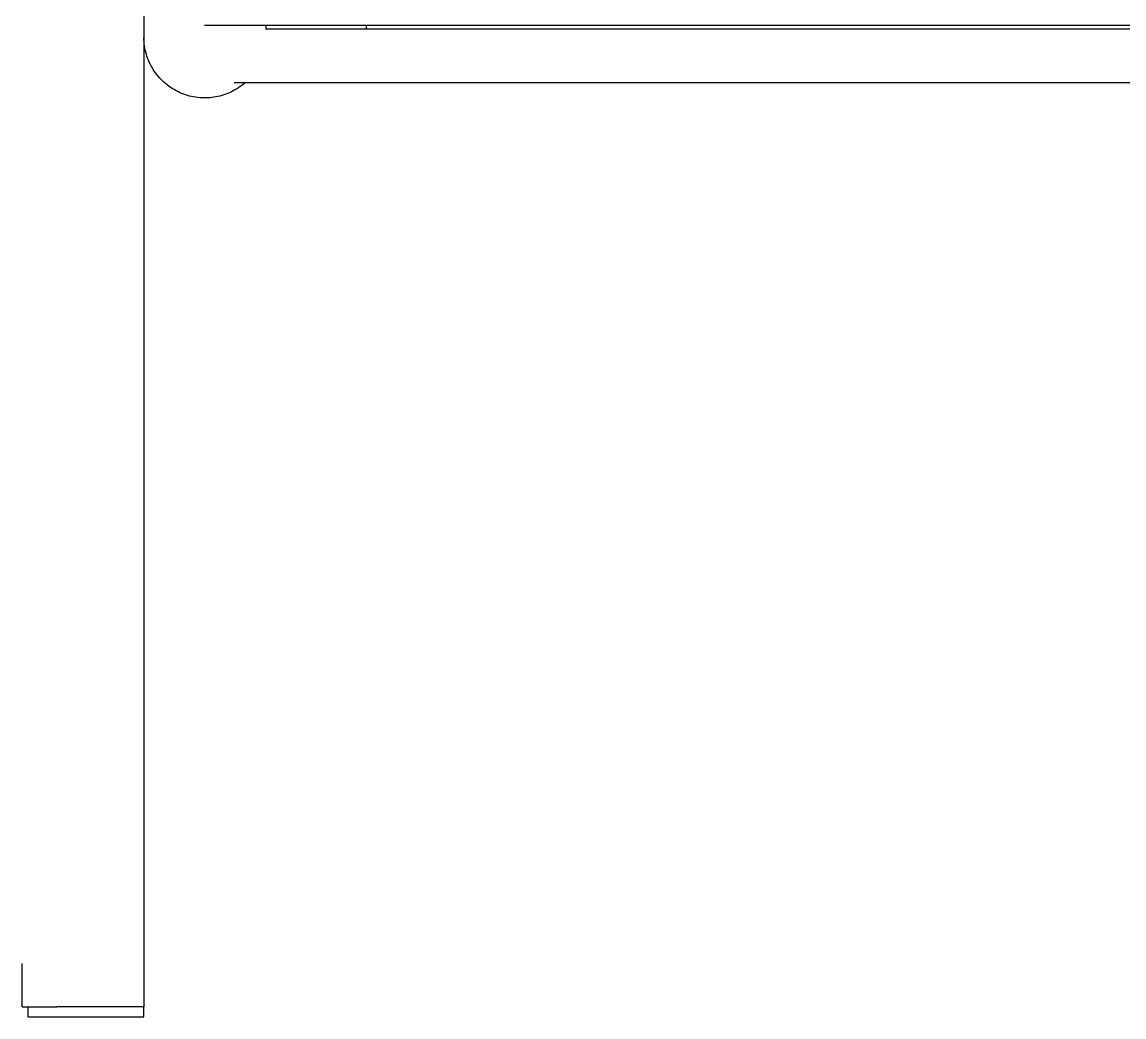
# Model space of a CAD drawing. Header units: millimetres. Extents: x -2163 to 4354, y -841 to 3711.
# Drawn here: x -1407.3 to -970.4, y 2397.2 to 2791.7 of the extents above; entities that cross this region are included whole.
import ezdxf

# ---------------------------------------------------------------- set-up
doc = ezdxf.new("R2010")
doc.units = ezdxf.units.MM
doc.header["$MEASUREMENT"] = 0
doc.layers.add('Utwórz2D linie widoczne', color=7, linetype='Continuous', true_color=0x000000)

msp = doc.modelspace()

# ---------------------------------------------------------------- linework, layer by layer
at = {"layer": 'Utwórz2D linie widoczne'}
for p, q in [((-1359.02, 2806.49), (-1359.02, 2418.47)), ((514.97, 2790.33), (-1335.03, 2790.33)), ((-1310.75, 2788.96), (492.88, 2788.96)), ((-1310.72, 2790.33), (-1310.72, 2788.96)), ((-1270.72, 2788.96), (-1270.72, 2790.33)), ((-1359, 2784.64), (-1359.02, 2785.47)), ((-1358.94, 2783.81), (-1359, 2784.64)), ((-1358.86, 2782.99), (-1358.94, 2783.81)), ((-1358.75, 2782.16), (-1358.86, 2782.99)), ((-1358.62, 2781.35), (-1358.75, 2782.16)), ((-1358.45, 2780.53), (-1358.62, 2781.35)), ((-1358.26, 2779.73), (-1358.45, 2780.53)), ((-1358.04, 2778.93), (-1358.26, 2779.73)), ((-1357.79, 2778.14), (-1358.04, 2778.93)), ((-1357.52, 2777.35), (-1357.79, 2778.14)), ((-1357.22, 2776.58), (-1357.52, 2777.35)), ((-1356.89, 2775.82), (-1357.22, 2776.58)), ((-1356.53, 2775.07), (-1356.89, 2775.82)), ((-1356.15, 2774.33), (-1356.53, 2775.07)), ((-1355.75, 2773.61), (-1356.15, 2774.33)), ((-1355.32, 2772.9), (-1355.75, 2773.61)), ((-1354.87, 2772.2), (-1355.32, 2772.9)), ((-1354.39, 2771.52), (-1354.87, 2772.2)), ((-1353.89, 2770.86), (-1354.39, 2771.52)), ((-1353.37, 2770.22), (-1353.89, 2770.86)), ((-1352.82, 2769.59), (-1353.37, 2770.22)), ((-1352.26, 2768.98), (-1352.82, 2769.59)), ((-1351.67, 2768.4), (-1352.26, 2768.98)), ((-1351.07, 2767.83), (-1351.67, 2768.4)), ((-1350.44, 2767.28), (-1351.07, 2767.83)), ((-1349.8, 2766.76), (-1350.44, 2767.28)), ((-1349.14, 2766.26), (-1349.8, 2766.76)), ((-1348.46, 2765.78), (-1349.14, 2766.26)), ((-1347.77, 2765.33), (-1348.46, 2765.78)), ((506.92, 2767.58), (-1323.27, 2767.58)), ((-1321.52, 2765.62), (-1322.21, 2765.18)), ((-1320.86, 2766.08), (-1321.52, 2765.62)), ((-1320.2, 2766.56), (-1320.86, 2766.08)), ((-1319.57, 2767.06), (-1320.2, 2766.56)), ((-1318.95, 2767.58), (-1319.57, 2767.06)), ((-1347.06, 2764.9), (-1347.77, 2765.33)), ((-1346.34, 2764.49), (-1347.06, 2764.9)), ((-1345.6, 2764.11), (-1346.34, 2764.49)), ((-1344.85, 2763.75), (-1345.6, 2764.11)), ((-1344.09, 2763.42), (-1344.85, 2763.75)), ((-1343.32, 2763.12), (-1344.09, 2763.42)), ((-1342.54, 2762.84), (-1343.32, 2763.12)), ((-1341.75, 2762.59), (-1342.54, 2762.84)), ((-1340.95, 2762.37), (-1341.75, 2762.59)), ((-1340.14, 2762.17), (-1340.95, 2762.37)), ((-1339.33, 2762.01), (-1340.14, 2762.17)), ((-1338.51, 2761.87), (-1339.33, 2762.01)), ((-1337.69, 2761.76), (-1338.51, 2761.87)), ((-1336.86, 2761.68), (-1337.69, 2761.76)), ((-1336.04, 2761.62), (-1336.86, 2761.68)), ((-1335.45, 2761.6), (-1336.04, 2761.62)), ((-1334.87, 2761.59), (-1335.45, 2761.6)), ((-1334.29, 2761.6), (-1334.87, 2761.59)), ((-1333.71, 2761.62), (-1334.29, 2761.6)), ((-1332.9, 2761.67), (-1333.71, 2761.62)), ((-1332.09, 2761.75), (-1332.9, 2761.67)), ((-1331.29, 2761.86), (-1332.09, 2761.75)), ((-1330.49, 2761.99), (-1331.29, 2761.86)), ((-1329.69, 2762.16), (-1330.49, 2761.99)), ((-1328.9, 2762.34), (-1329.69, 2762.16)), ((-1328.12, 2762.56), (-1328.9, 2762.34)), ((-1327.35, 2762.8), (-1328.12, 2762.56)), ((-1326.58, 2763.06), (-1327.35, 2762.8)), ((-1325.82, 2763.35), (-1326.58, 2763.06)), ((-1325.08, 2763.67), (-1325.82, 2763.35)), ((-1324.34, 2764.01), (-1325.08, 2763.67)), ((-1323.62, 2764.38), (-1324.34, 2764.01)), ((-1322.91, 2764.77), (-1323.62, 2764.38)), ((-1322.21, 2765.18), (-1322.91, 2764.77)), ((-1407.32, 2401.24), (-1407.32, 2418.47)), ((-1359.02, 2418.47), (-1359.02, 2401.24)), ((-1407.32, 2401.24), (-1393.48, 2401.24)), ((-1405.02, 2401.24), (-1405.02, 2397.24)), ((-1359.02, 2401.24), (-1393.48, 2401.24)), ((-1359.02, 2397.24), (-1359.02, 2401.24)), ((-1405.02, 2397.24), (-1359.02, 2397.24))]:
    msp.add_line(p, q, dxfattribs=at)

doc.saveas('drawing.dxf')
